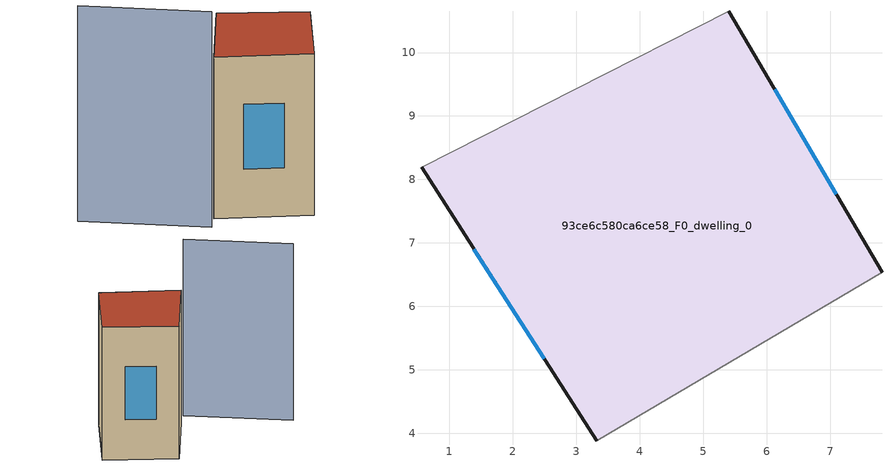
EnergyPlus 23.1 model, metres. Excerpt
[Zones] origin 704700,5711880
93ce6c580ca6ce58_F0_dwelling_0
 floor ground (EU_floor_Construction): 5.4,10.65 7.82,6.54 3.32,3.88 0.56,8.19 z0
 wall outside (EU_wall_Construction): 7.82,6.54 5.4,10.65 / 0.56,8.19 3.32,3.88 z0:9
 wall adiabatic (EU_wall_Construction): 3.32,3.88 7.82,6.54 / 5.4,10.65 0.56,8.19 z0:9
 window (EU_Window_Construction): 7.1,7.77 6.13,9.42 / 1.39,6.9 2.49,5.17 z2.69:6.31
 roof outside (EU_roof_Construction): 7.82,6.54 5.4,10.65 0.56,8.19 3.32,3.88 z9
shading: -0.4,7.8 -3,14.13 z0:12
[Building]
EU S2 Campaign: North Axis=0; Terrain=City; Solar Distribution=FullExterior
[Site:Location]
London: Latitude=51.5; Longitude=-0.5; Time Zone=0; Elevation=25
[SizingPeriod:WeatherFileDays]
AnnualSizingPeriod: Begin Month=1; Begin Day of Month=1; End Month=12; End Day of Month=31; Day of Week for Start Day=Monday; Use Weather File Daylight Saving Period=No; Use Weather File Rain and Snow Indicators=No
[MATERIAL]
EU_InternalMass_Material: Roughness=MediumRough; Thickness=0.1; Conductivity=1; Density=1800; Specific Heat=900; Thermal Absorptance=0.9; Solar Absorptance=0.7; Visible Absorptance=0.7
[MATERIAL:NOMASS] Roughness=MediumRough; Thermal Absorptance=0.9; Solar Absorptance=0.7; Visible Absorptance=0.7
Name | Thermal Resistance
EU_wall_NoMass | 1.04674
EU_roof_NoMass | 4.32442
EU_floor_NoMass | 2.04616
[WINDOWMATERIAL:SIMPLEGLAZINGSYSTEM]
EU_Window_SimpleGlazing: UFactor=4.25843; Solar Heat Gain Coefficient=0.85; Visible Transmittance=0.85
[CONSTRUCTION]
EU_wall_Construction: EU_wall_NoMass
EU_roof_Construction: EU_roof_NoMass
EU_floor_Construction: EU_floor_NoMass
EU_Window_Construction: EU_Window_SimpleGlazing
EU_InternalMass_Construction: EU_InternalMass_Material
[ZONE]
93ce6c580ca6ce58_F0_dwelling_0: Type=1; Multiplier=1; Ceiling Height=autocalculate; Volume=236.474; Floor Area=autocalculate; Part of Total Floor Area=Yes
[INTERNALMASS]
93ce6c580ca6ce58_F0_dwelling_0_EU_InternalMass: Construction=EU_InternalMass_Construction; Zone or ZoneList=93ce6c580ca6ce58_F0_dwelling_0; Surface Area=26.2752
[OTHEREQUIPMENT]
EU_Step8_InternalGain_93ce6c580ca6ce58_F0_dwelling_0_f000: Fuel Type=Electricity; Zone or ZoneList or Space or SpaceList=93ce6c580ca6ce58_F0_dwelling_0; Schedule=EU_Step8_GainSchedule_93ce6c580ca6ce58_F0_dwelling_0_f000; Design Level Calculation Method=Watts/Area; Power per Zone Floor Area=1; Fraction Latent=0; Fraction Radiant=0; Fraction Lost=0; Carbon Dioxide Generation Rate=0; EndUse Subcategory=EU_Step8_InternalGains
[ZONEVENTILATION:DESIGNFLOWRATE]
EU_ConstantAir_93ce6c580ca6ce58_F0_dwelling_0: Zone or ZoneList or Space or SpaceList=93ce6c580ca6ce58_F0_dwelling_0; Schedule=EU_AlwaysOn; Design Flow Rate Calculation Method=AirChanges/Hour; Air Changes per Hour=0.488719; Ventilation Type=Natural; Fan Pressure Rise=0; Fan Total Efficiency=1; Constant Term Coefficient=1; Temperature Term Coefficient=0; Velocity Term Coefficient=0; Velocity Squared Term Coefficient=0; Minimum Indoor Temperature=-100; Maximum Indoor Temperature=100; Delta Temperature=-100; Minimum Outdoor Temperature=-100; Maximum Outdoor Temperature=100; Maximum Wind Speed=40
[HVACTEMPLATE:THERMOSTAT]
EU_HeatOnly_93ce6c580ca6ce58_F0_dwelling_0: Constant Heating Setpoint=20; Constant Cooling Setpoint=50
[HVACTEMPLATE:ZONE:IDEALLOADSAIRSYSTEM]
93ce6c580ca6ce58_F0_dwelling_0: Template Thermostat=EU_HeatOnly_93ce6c580ca6ce58_F0_dwelling_0; System Availability Schedule=EU_AlwaysOn; Maximum Heating Supply Air Temperature=50; Minimum Cooling Supply Air Temperature=13; Maximum Heating Supply Air Humidity Ratio=0.0156; Minimum Cooling Supply Air Humidity Ratio=0.0077; Heating Limit=NoLimit; Cooling Limit=NoLimit; Heating Availability Schedule=EU_AlwaysOn; Cooling Availability Schedule=EU_CoolingOff; Dehumidification Control Type=ConstantSensibleHeatRatio; Cooling Sensible Heat Ratio=0.7; Dehumidification Setpoint=60; Humidification Control Type=None; Humidification Setpoint=30; Outdoor Air Method=None; Outdoor Air Flow Rate per Person=0.00944; Outdoor Air Flow Rate per Zone Floor Area=0; Outdoor Air Flow Rate per Zone=0; Demand Controlled Ventilation Type=None; Outdoor Air Economizer Type=NoEconomizer; Heat Recovery Type=None; Sensible Heat Recovery Effectiveness=0.7; Latent Heat Recovery Effectiveness=0.65
[SIZING:ZONE]
93ce6c580ca6ce58_F0_dwelling_0: Zone Cooling Design Supply Air Temperature Input Method=SupplyAirTemperature; Zone Cooling Design Supply Air Temperature=13; Zone Heating Design Supply Air Temperature Input Method=SupplyAirTemperature; Zone Heating Design Supply Air Temperature=50; Zone Cooling Design Supply Air Humidity Ratio=0.008; Zone Heating Design Supply Air Humidity Ratio=0.008; Cooling Design Air Flow Method=DesignDay; Cooling Design Air Flow Rate=0; Cooling Minimum Air Flow per Zone Floor Area=0.000762; Cooling Minimum Air Flow=0; Cooling Minimum Air Flow Fraction=0.2; Heating Design Air Flow Method=DesignDay; Heating Design Air Flow Rate=0; Heating Maximum Air Flow per Zone Floor Area=0.002032; Heating Maximum Air Flow=0.141576; Heating Maximum Air Flow Fraction=0.3; Account for Dedicated Outdoor Air System=No; Dedicated Outdoor Air System Control Strategy=NeutralSupplyAir; Dedicated Outdoor Air Low Setpoint Temperature for Design=autosize; Dedicated Outdoor Air High Setpoint Temperature for Design=autosize; Zone Load Sizing Method=Sensible Load Only No Latent Load; Zone Latent Cooling Design Supply Air Humidity Ratio Input Method=HumidityRatioDifference; Zone Cooling Design Supply Air Humidity Ratio Difference=0.005; Zone Latent Heating Design Supply Air Humidity Ratio Input Method=HumidityRatioDifference; Zone Humidification Design Supply Air Humidity Ratio Difference=0.005
[SCHEDULE:CONSTANT]
Name | Hourly Value
EU_AlwaysOn | 1
EU_CoolingOff | 0
[SCHEDULE:FILE]
EU_Step8_GainSchedule_93ce6c580ca6ce58_F0_dwelling_0_f000: File=../../schedules/93ce6c580ca6ce58/93ce6c580ca6ce58_F0_dwelling_0_f000_gain.csv; Column Number=1; Rows to Skip at Top=0; Number of Hours of Data=8760; Column Separator=Comma; Interpolate to Timestep=No; Minutes per Item=60; Adjust Schedule for Daylight Savings=Yes
